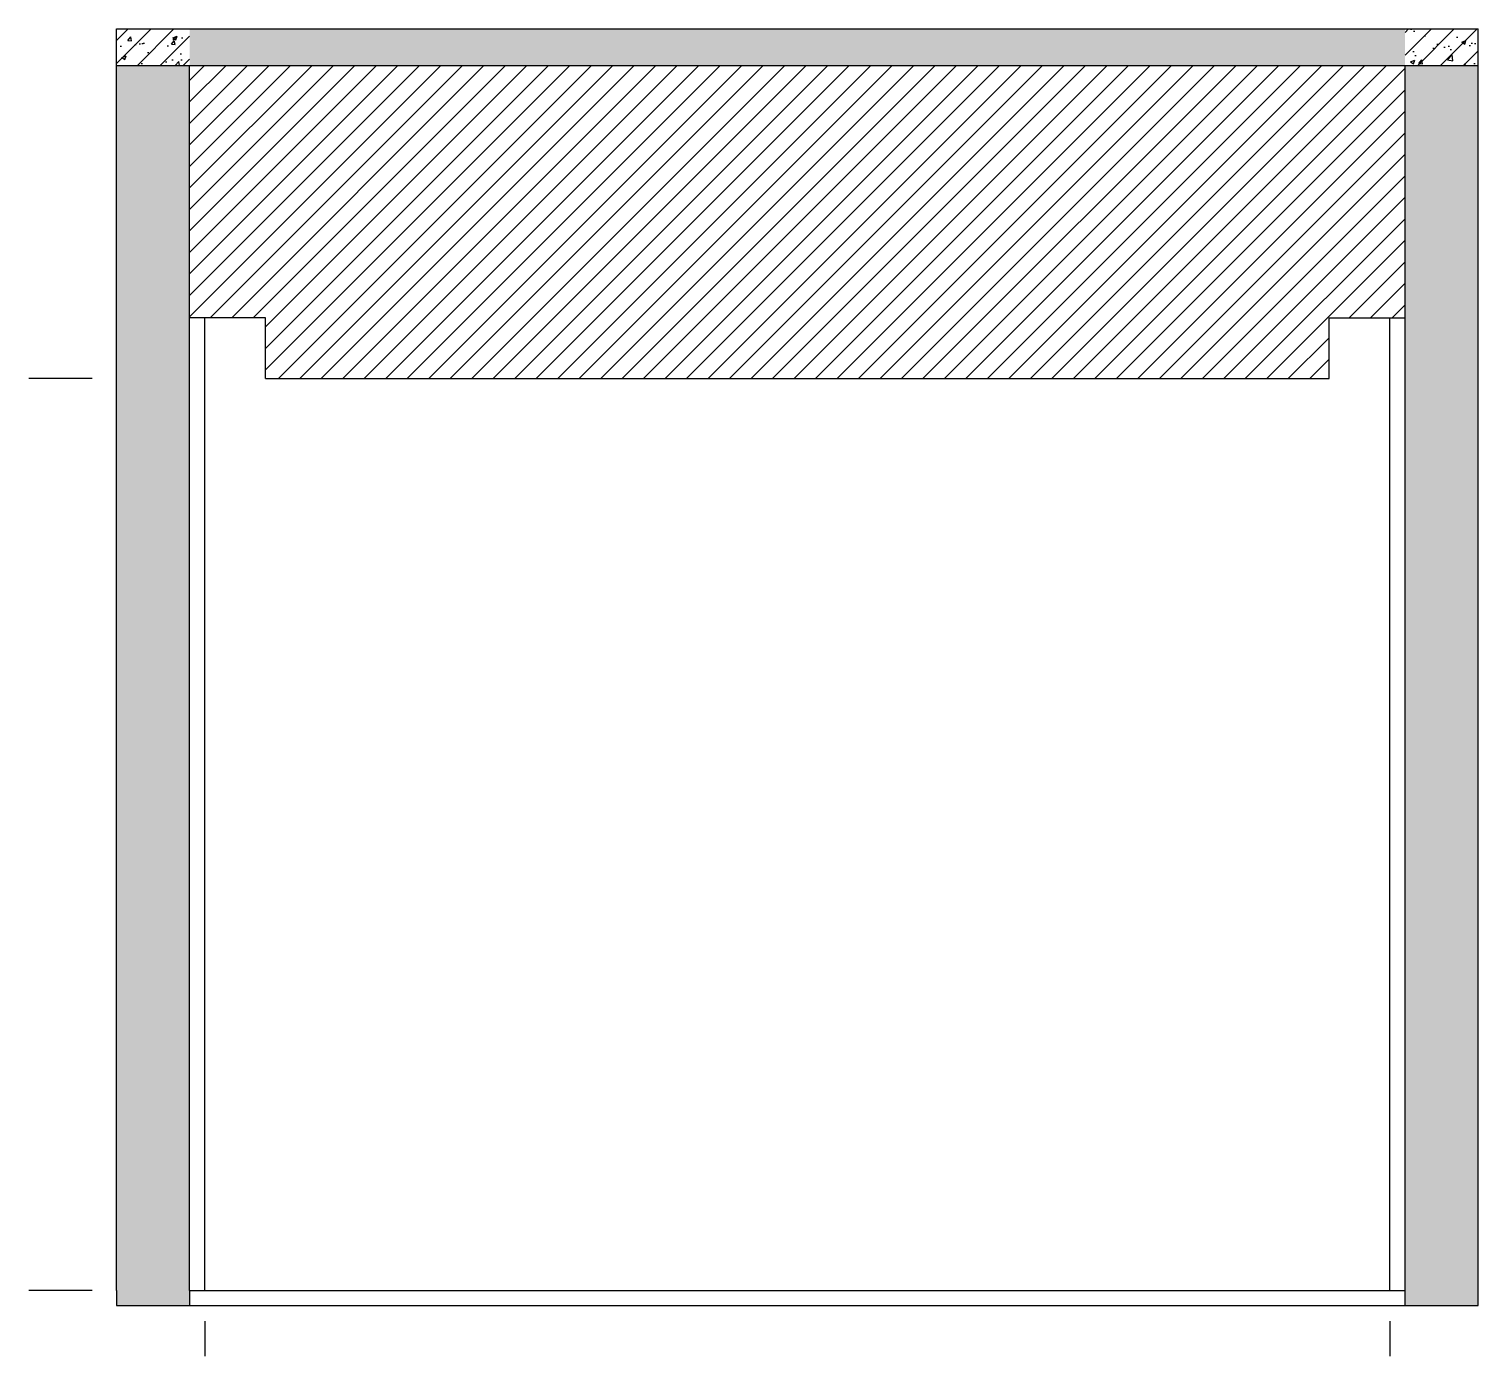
# Model space of a CAD drawing. Header units: millimetres. Extents: x -528 to 4240, y -166 to 4200.
import ezdxf

# ---------------------------------------------------------------- set-up
doc = ezdxf.new("R2010")
doc.units = ezdxf.units.MM
doc.header["$MEASUREMENT"] = 0
doc.layers.get('Defpoints').update_dxf_attribs({"color": 1})
doc.layers.add('P-furn04', color=250, linetype='Continuous')
pattern_1 = [(45, (0, 38.2), (-37.6181, 37.6181), []), (50, (0, 0), (143.452, -12.5504), [15, -165]), (355, (0, 0), (-27.7503, 150.4384), [12, -132]), (100.4514, (11.95, -1.05), (115.702, 137.888), [12.748, -140.2284]), (46.1842, (0, 40), (213.448, -33.104), [22.5, -247.5]), (96.6356, (17.79, 37.24), (186.9325, 194.8236), [19.122, -210.3426]), (351.184, (0, 40), (186.932, 194.824), [18, -198]), (21, (20, 30), (119.3814, -80.5238), [15, -165]), (326, (20, 30), (48.663, 145.03), [12, -132]), (71.4514, (29.95, 23.29), (168.0445, 64.506), [12.748, -140.2284]), (37.5, (0, 0), (2.43197, 66.57877), [0, -130.4, 0, -134, 0, -132.5]), (7.5, (0, 0), (52.6139, 78.8823), [0, -76.4, 0, -127.4, 0, -50.5]), (327.5, (-44.6, 0), (106.7645, -4.51097), [0, -50, 0, -156, 0, -207]), (317.5, (-64.6, 0), (116.6372, 20.021), [0, -65, 0, -103.6, 0, -147])]

msp = doc.modelspace()

# ---------------------------------------------------------------- hatches: boundary and pattern name
at = {"layer": 'P-furn04'}
h = msp.add_hatch(dxfattribs=at)
h.set_pattern_fill('钢筋混凝土001', color=256, scale=0.2, style=0)
h.set_pattern_definition(pattern_1)
h.paths.add_polyline_path([(-240, 4080), (0, 4080), (0, 4200), (-240, 4200)])
h = msp.add_hatch(dxfattribs=at)
h.set_pattern_fill('钢筋混凝土001', color=256, scale=0.2, style=0)
h.set_pattern_definition(pattern_1)
h.paths.add_polyline_path([(4000, 4080), (0, 4080), (0, 4200), (4000, 4200)])
h = msp.add_hatch(dxfattribs=at)
h.set_pattern_fill('钢筋混凝土001', color=256, scale=0.2, style=0)
h.set_pattern_definition(pattern_1)
h.paths.add_polyline_path([(4000, 4080), (4240, 4080), (4240, 4200), (4000, 4200)])
h = msp.add_hatch(dxfattribs=at)
h.set_pattern_fill('钢筋混凝土001', color=256, scale=0.2, style=0)
h.set_pattern_definition(pattern_1)
h.paths.add_polyline_path([(-240, 0), (0, 0), (0, 4080), (-240, 4080)])
h = msp.add_hatch(dxfattribs=at)
h.set_pattern_fill('ANSI31', color=256, scale=400, style=0)
h.paths.add_polyline_path([(250, 3050), (250, 3250), (0, 3250), (0, 4080), (4000, 4080), (4000, 3250), (3750, 3250), (3750, 3050)])
h = msp.add_hatch(dxfattribs=at)
h.set_pattern_fill('钢筋混凝土001', color=256, scale=0.2, style=0)
h.set_pattern_definition(pattern_1)
h.paths.add_polyline_path([(4000, 0), (4240, 0), (4240, 4080), (4000, 4080)])

# ---------------------------------------------------------------- linework, layer by layer
at = {"color": 5}
for p, q in [((-240, 50), (-240, 4200)), ((-240, 4200), (0, 4200)), ((0, 4200), (4000, 4200)), ((4000, 4200), (4240, 4200)), ((4240, 50), (4240, 4200)), ((-240, 4080), (0, 4080)), ((0, 50), (0, 4080)), ((0, 4080), (4000, 4080)), ((4000, 50), (4000, 4080)), ((4000, 4080), (4240, 4080)), ((-240, 50), (-240, 0)), ((0, 50), (0, 0)), ((4000, 0), (4000, 50)), ((4240, 0), (4240, 50)), ((-240, 0), (0, 0)), ((0, 0), (4000, 0)), ((4000, 0), (4240, 0))]:
    msp.add_line(p, q, dxfattribs=at)
at = {"color": 7}
for p, q in [((50, 50), (50, 3250)), ((3950, 50), (3950, 3250)), ((0, 50), (4000, 50))]:
    msp.add_line(p, q, dxfattribs=at)
at = {"color": 4}
msp.add_line((250, 3050), (3750, 3050), dxfattribs=at)
for points in [[(250, 3050), (250, 3250), (0, 3250)], [(3750, 3050), (3750, 3250), (4000, 3250)]]:
    msp.add_lwpolyline(points, dxfattribs=at)
at = {"layer": 'Defpoints', "color": 250}
for p, q in [((-320.5, 3050), (-528.3, 3050)), ((-320.5, 50), (-528.3, 50)), ((50, -51.1), (50, -165.8)), ((3950, -51.1), (3950, -165.8))]:
    msp.add_line(p, q, dxfattribs=at)

doc.saveas('drawing.dxf')
